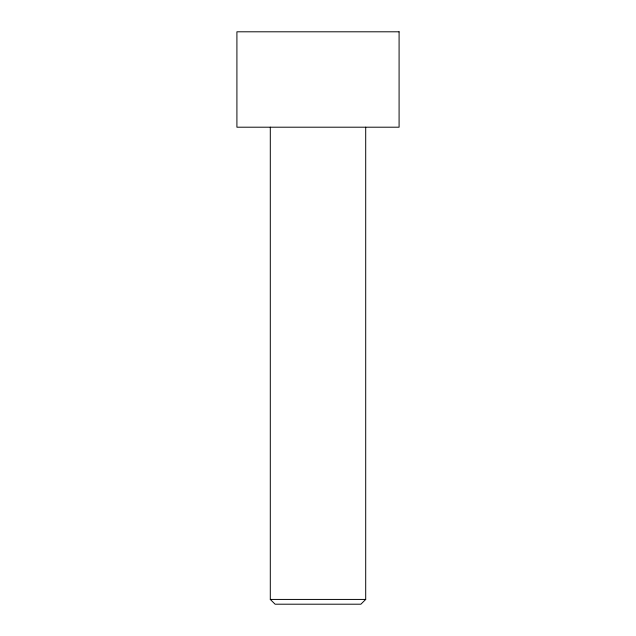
<?xml version="1.0" encoding="UTF-8"?>
<svg xmlns="http://www.w3.org/2000/svg" width="636" height="636" viewBox="0 0 636 636"><rect width="100%" height="100%" fill="white"/><g stroke="black" fill="none" stroke-linecap="round" stroke-linejoin="round"><path stroke-width="0.95" d="M365.7 127.2L365.7 599.43L360.89 604.2L275.11 604.2L270.3 599.43L270.3 127.2M270.3 599.43L365.7 599.43M399.09 31.8L236.91 31.8L236.91 127.2L399.09 127.2L399.09 31.8"/></g></svg>
